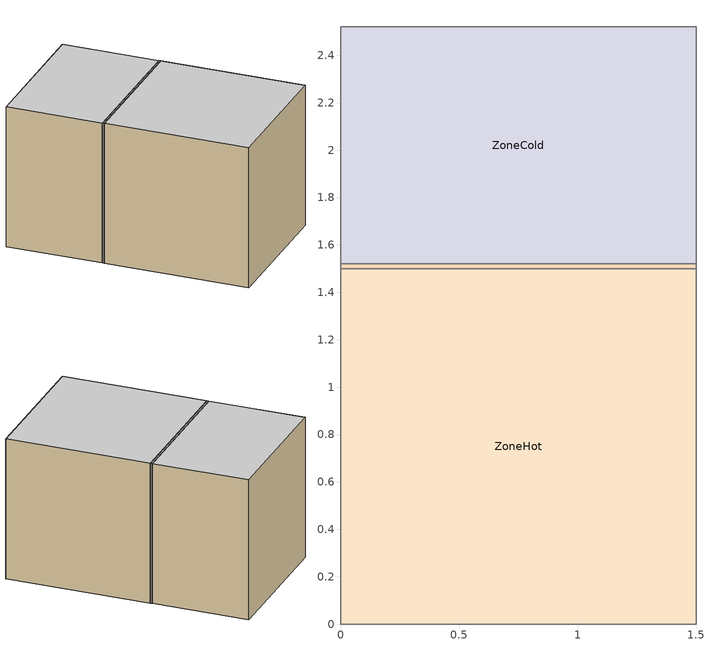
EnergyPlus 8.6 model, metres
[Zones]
ZoneAI
 floor adiabatic (Floor): 1.5,1.52 1.5,1.5 0,1.5 0,1.52 z0
 wall to ZoneCold (ActiveInsulationOUT): 1.5,1.52 0,1.52 z0:1.5
 wall adiabatic (Exterior Wall): 1.5,1.5 1.5,1.52 / 0,1.52 0,1.5 z0:1.5
 wall to ZoneHot (ActiveInsulationOUT): 0,1.5 1.5,1.5 z0:1.5
 ceiling adiabatic (Roof): 0,1.52 0,1.5 1.5,1.5 1.5,1.52 z1.5
ZoneCold
 floor adiabatic (Floor): 1.5,2.52 1.5,1.52 0,1.52 0,2.52 z0
 wall adiabatic (Exterior Wall): 1.5,1.52 1.5,2.52 / 0,2.52 0,1.52 z0:1.5
 ceiling adiabatic (Roof): 0,2.52 0,1.52 1.5,1.52 1.5,2.52 z1.5
ZoneHot
 floor adiabatic (Floor): 1.5,1.5 1.5,0 0,0 0,1.5 z0
 wall adiabatic (Exterior Wall): 1.5,2.52 0,2.52 / 0,1.5 0,0 1.5,0 1.5,1.5 z0:1.5
 ceiling adiabatic (Roof): 0,1.5 0,0 1.5,0 1.5,1.5 z1.5
[Building]
BESTEST 920: North Axis {deg}=0; Terrain=City; Solar Distribution=FullInteriorAndExteriorWithReflections; Maximum Number of Warmup Days=25; Minimum Number of Warmup Days=6
[Site:GroundTemperature:BuildingSurface]
18, 18, 18, 18, 18, 18, 18, 18, 18, 18, 18, 18
[Site:Location]
AMSTERDAM_NLD: Latitude {deg}=52.3; Longitude {deg}=4.77; Time Zone {hr}=1; Elevation {m}=-2
[Material] Conductivity {W/m-K}=0.033; Density {kg/m3}=30; Specific Heat {J/kg-K}=1500
Name | Roughness | Thickness {m}
AluminiumFoil | Smooth | 0.001
Insulation | MediumSmooth | 0.08
[Construction:InternalSource]
ActiveInsulationOUT: 1, 1, 1, 0.01, AluminiumFoil, Insulation
[Construction]
Exterior Wall; Floor; Roof: NoMassInsulation
[Material:NoMass]
NoMassInsulation: Roughness=MediumRough; Thermal Resistance {m2-K/W}=25.175; Thermal Absorptance=1e-07
[ZoneHVAC:IdealLoadsAirSystem]
ILS_ZoneCold: Availability Schedule=AlwaysON; Maximum Heating Supply Air Temperature {C}=50; Minimum Cooling Supply Air Temperature {C}=13; Maximum Heating Supply Air Humidity Ratio {kgWater/kgDryAir}=0.0156; Minimum Cooling Supply Air Humidity Ratio {kgWater/kgDryAir}=0.0077; Heating Limit=NoLimit; Cooling Limit=NoLimit; Dehumidification Control Type=None; Cooling Sensible Heat Ratio=0.7; Humidification Control Type=None; Demand Controlled Ventilation Type=None; Outdoor Air Economizer Type=NoEconomizer; Heat Recovery Type=None; Sensible Heat Recovery Effectiveness=0.7; Latent Heat Recovery Effectiveness=0.65
[ZoneControl:Thermostat]
ZoneCold_ConstantTemp: Zone or ZoneList=ZoneCold; Control Type Schedule=Thermostat_Schedule; Control 1=Always_0
[ThermostatSetpoint:SingleCooling]
Always_0: Setpoint Temperature Schedule=Constant Temp
[Zone equipment]
ZoneCold: ILS_ZoneCold
ZoneHot: AI_SinglePanel
[EnergyManagementSystem:ProgramCallingManager]
StartingSetPoints: BeginNewEnvironment; SetTemp
ActiveInsulationControl: AfterPredictorBeforeHVACManagers; SetMode
[EnergyManagementSystem:Program]
SetMode: IF OpTempZone < HeatingTemp; RUN Heating; RETURN; ELSEIF OpTempZone > CoolingTemp; RUN Cooling; RETURN; ENDIF
SetTemp: SET ControlTempCoolingHigh = 1; SET ControlTempCoolingLow = 0; SET ControlTempHeatingHigh = 0; SET ControlTempHeatingLow = -1; SET HeatingTemp = ControlTempHeatingHigh; SET CoolingTemp = ControlTempCoolingLow
[EnergyManagementSystem:Subroutine]
Heating: IF OpTempZone < (HeatingTemp - 0.1); SET HeatingTemp = ControlTempHeatingHigh; IF SurfTemp > OpTempZone; SET SystemMassFlowRate = 1.0; ELSEIF SurfTemp < OpTempZone; SET SystemMassFlowRate = 0.0; ENDIF; RETURN; ELSEIF OpTempZone > (HeatingTemp - 0.1); SET HeatingTemp = ControlTempHeatingLow; SET SystemMassFlowRate = 0.0; ENDIF; RETURN
Cooling: IF OpTempZone > (CoolingTemp + 0.1); SET CoolingTemp = ControlTempCoolingLow; IF SurfTemp < OpTempZone; SET SystemMassFlowRate = 1.0; ELSEIF SurfTEmp > OpTempZone; SET SystemMassFlowRate = 0.0; ENDIF; RETURN; ELSEIF OpTempZone < (CoolingTemp + 0.1); SET CoolingTemp = ControlTempCoolingHigh; SET SystemMassFlowRate = 0.0; ENDIF; RETURN
[EnergyManagementSystem:GlobalVariable]
ControlTempCoolingLow; ControlTempHeatingLow; ControlTempCoolingHigh; ControlTempheatingHigh; HeatingTemp; CoolingTemp
[EnergyManagementSystem:Sensor]
Name | Output:Variable or Output:Meter Index Key | Output:Variable or Output:Meter
OpTempZone | ZoneHot | Zone Operative Temperature
SurfTemp | ZoneColdIntPart | Surface Inside Face Temperature
[EnergyManagementSystem:Actuator]
SystemMassFlowRate: Actuated Component Unique=AI-FAN; Actuated Component Type=Fan; Actuated Component Control Type=Fan Air Mass Flow Rate
[Zone] Type=1
ZoneAI; ZoneHot; ZoneCold
[ZoneHVAC:VentilatedSlab]
AI_SinglePanel: Availability Schedule=VentSlab AlwaysON; Zone=ZoneHot; Surface Name or Radiant Surface Group=ActiveInsulation; Maximum Air Flow Rate {m3/s}=0.0047; Outdoor Air Control Type=FixedAmount; Minimum Outdoor Air Flow Rate {m3/s}=0; Minimum Outdoor Air Schedule=VentSlab AlwaysON; Maximum Outdoor Air Flow Rate {m3/s}=0; Maximum Outdoor Air Fraction or Temperature Schedule=VentSlab AlwaysON; System Configuration Type=SeriesSlabs; Hollow Core Inside Diameter {m}=0; Hollow Core Length {m}=0; Number of Cores=0; Temperature Control Type=OperativeTemperature; Heating High Air Temperature Schedule=HeatTempHighInlet; Heating Low Air Temperature Schedule=HeatTempLowInlet; Heating High Control Temperature Schedule=HeatControlTempHigh; Heating Low Control Temperature Schedule=HeatControlTempLow; Cooling High Air Temperature Schedule=CoolTempHighInlet; Cooling Low Air Temperature Schedule=CoolTempLowInlet; Cooling High Control Temperature Schedule=CoolControlTempHigh; Cooling Low Control Temperature Schedule=CoolControlTempLow; Fan=AI-FAN; Coil Option Type=None
[ZoneHVAC:VentilatedSlab:SlabGroup]
ActiveInsulation: Zone 1=ZoneHot; Surface 1=ZoneHotIntPart; Core Diameter for Surface 1 {m}=0.005; Core Length for Surface 1 {m}=0.8; Core Numbers for Surface 1=20; Zone 2=ZoneAI; Surface 2=ZoneAIInPartCold; Core Diameter for Surface 2 {m}=0.005; Core Length for Surface 2 {m}=0.8; Core Numbers for Surface 2=20
[Fan:ConstantVolume]
AI-FAN: Availability Schedule=VentSlab AlwaysON; Fan Total Efficiency=0.8; Pressure Rise {Pa}=2.5; Maximum Flow Rate {m3/s}=0.0047; Motor Efficiency=0.95; Motor In Airstream Fraction=1
[ElectricEquipment]
Electric Heater: Zone or ZoneList=ZoneHot; Schedule=Equipment; Design Level Calculation Method=EquipmentLevel; Design Level {W}=15
[Schedule:Compact]
Thermostat_Schedule: Through: 12/31, For: AllDays, Until: 24:00, 2
Equipment: Through: 1/1, For: AllDays, Until: 24:00, 1, Through: 12/31, For: AllDays, Until 24:00, 1
Constant Temp: Through: 12/31, For: AllDays, Until: 24:00, 0
VentSlab AlwaysON; CoolControlTempHigh: Through: 12/31, For: AllDays, Until: 24:00, 1
CoolControlTempLow; AlwaysON: Through: 12/31, For: AllDays, Until:24:00, 1
CoolTempHighInlet; CoolTempLowInlet; HeatControlTempLow; HeatTempHighInlet; HeatTempLowInlet: Through: 12/31, For: AllDays, Until:24:00, 40
HeatControlTempHigh: Through: 12/31, For: AllDays, Until: 24:00, 40
